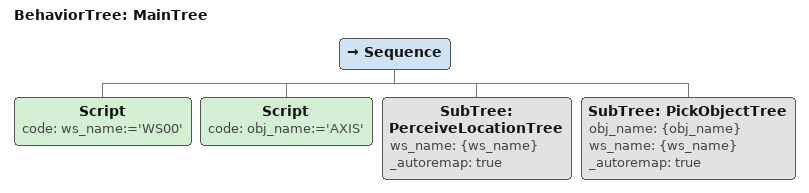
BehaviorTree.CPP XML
<?xml version="1.0" encoding="UTF-8"?>
<root BTCPP_format="4">
  <include path="bt/perceive_location_bt.xml"/>

  <include path="bt/pick_object_bt.xml"/>

  <BehaviorTree ID="MainTree">
    <Sequence>
      <Script code="ws_name:=&apos;WS00&apos;"/>
      <Script code="obj_name:=&apos;AXIS&apos;"/>
      <SubTree ID="PerceiveLocationTree"
               ws_name="{ws_name}"
               _autoremap="true"/>
      <SubTree ID="PickObjectTree"
               obj_name="{obj_name}"
               ws_name="{ws_name}"
               _autoremap="true"/>
    </Sequence>
  </BehaviorTree>

</root>
